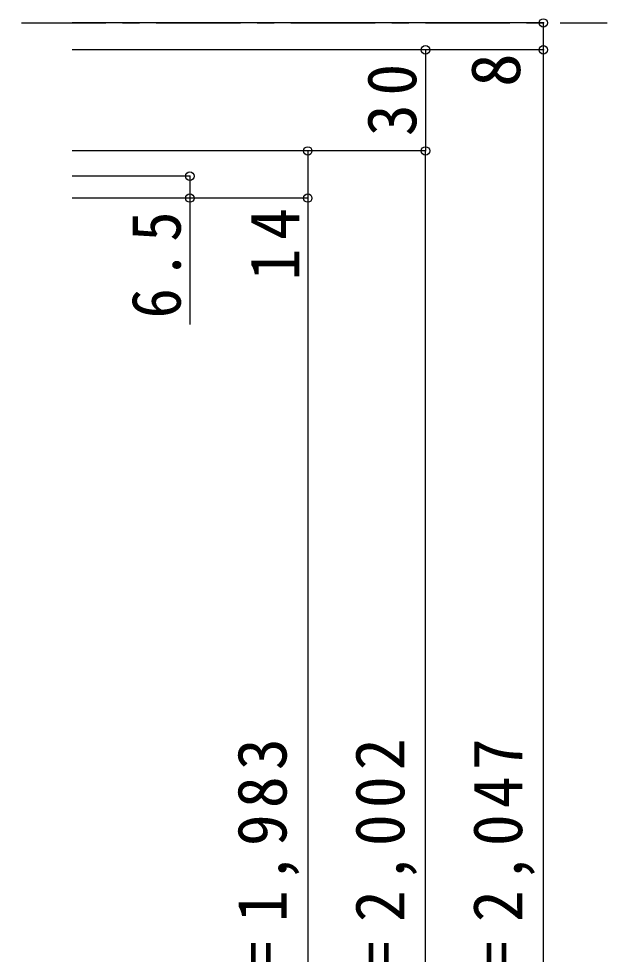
# Model space of a CAD drawing. Units: millimetres at full size, sheet at 1:5; some dimension numbers follow another scale. Extents: x -975 to 977, y -718 to 697.
# Drawn here: x -578.2 to -403.3, y -329 to -51.2 of the extents above; entities that cross this region are included whole.
import ezdxf
from ezdxf.enums import TextEntityAlignment as Align

# ---------------------------------------------------------------- set-up
doc = ezdxf.new("R2010")
doc.units = ezdxf.units.MM
doc.header["$LTSCALE"] = 5
doc.header["$PDMODE"] = 32
doc.header["$PDSIZE"] = 2.5
doc.linetypes.add('CHAIN1', pattern=[8, 5, -1, 1, -1])
doc.layers.add('0-1_通り芯', color=4, linetype='CHAIN1')
doc.layers.add('0-B_寸法', color=7, linetype='Continuous')
doc.styles.add('ＭＳ ゴシック', font='')
doc.styles.get('ＭＳ ゴシック').set_extended_font_data('MS Gothic')

msp = doc.modelspace()

# ---------------------------------------------------------------- linework, layer by layer
at = {"layer": '0-1_通り芯'}
msp.add_line((-777.347, -52.5), (-403.347, -52.5), dxfattribs=at)
at = {"layer": '0-B_寸法', "color": 4}
for p, q in [((-422.347, -52.5), (-562.347, -52.5)), ((-422.347, -60.5), (-422.347, -52.5)), ((-422.347, -60.5), (-562.347, -60.5)), ((-457.347, -60.5), (-457.347, -90.5)), ((-422.347, -567.5), (-422.347, -60.5)), ((-457.347, -90.5), (-562.347, -90.5)), ((-492.347, -90.5), (-492.347, -104.5)), ((-457.347, -567.5), (-457.347, -90.5)), ((-527.347, -98), (-562.347, -98)), ((-527.347, -98), (-527.347, -142.028)), ((-492.347, -104.5), (-562.347, -104.5)), ((-492.347, -104.5), (-492.347, -547.5))]:
    msp.add_line(p, q, dxfattribs=at)
at = {"layer": '0-B_寸法'}
for p in [(-422.347, -52.5), (-457.347, -60.5), (-422.347, -60.5), (-492.347, -90.5), (-457.347, -90.5), (-527.347, -98), (-527.347, -104.5), (-492.347, -104.5)]:
    msp.add_point(p, dxfattribs=at)

# ---------------------------------------------------------------- texts
at = {"layer": '0-B_寸法', "style": 'ＭＳ ゴシック'}
msp.add_text('8', height=14.66, rotation=90, dxfattribs=at).set_placement((-424.847, -71.5), align=Align.BOTTOM_LEFT)
at = {"layer": '0-B_寸法', "char_height": 14.66, "attachment_point": 7, "rotation": 90, "style": 'ＭＳ ゴシック'}
for s, insert in [('\\T1.27;\\W0.95;30', (-459.847, -86.125)), ('\\T1.27;\\W0.95;14', (-494.847, -128.976)), ('\\T1.27;\\W0.9;6.5', (-529.847, -140.226)), ('\\T1.19;\\W0.95;ＤＨ＝1,983', (-494.847, -387.25)), ('\\T1.19;\\W0.95;枠内＝2,002', (-459.847, -387.25)), ('\\T1.19;\\W0.95;枠外＝2,047', (-424.847, -387.25))]:
    msp.add_mtext(s, dxfattribs=dict(at, insert=insert))

doc.saveas('drawing.dxf')
